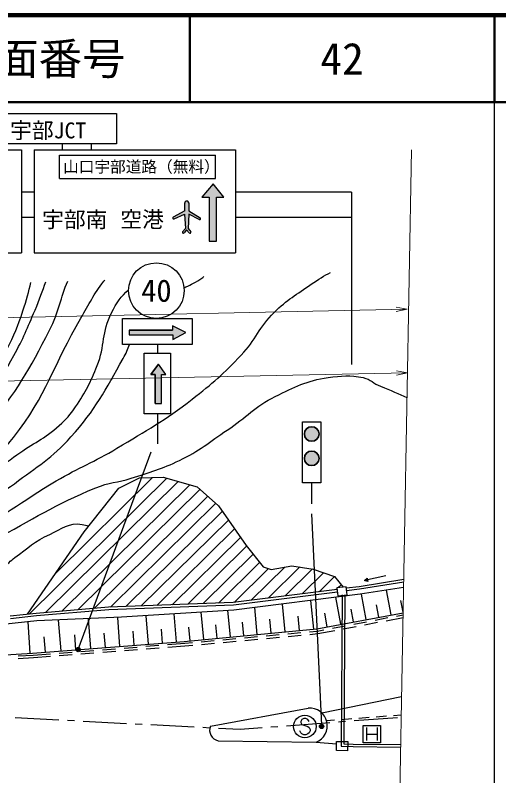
# Model space of a CAD drawing. Units: millimetres, scale not verified. Extents: x 40000 to 680000, y 20000 to 380000.
# Drawn here: x 523937 to 579500, y 292577 to 380000 of the extents above; entities that cross this region are included whole.
import ezdxf
from ezdxf.enums import TextEntityAlignment as Align

# ---------------------------------------------------------------- set-up
doc = ezdxf.new("R2010")
doc.units = ezdxf.units.MM
doc.header["$LTSCALE"] = 1000
doc.header["$PDMODE"] = 32
doc.header["$PDSIZE"] = 500
for name, color, linetype, lineweight in [('M-BGD', 7, 'Continuous', 25), ('M-BGD-HTXT', 7, 'Continuous', 13), ('M-BMK-ROW', 30, 'Continuous', 25), ('M-STR-HTXT', 7, 'Continuous', 13), ('M-STR-STRC', 7, 'Continuous', 25), ('M-TTL', 2, 'Continuous', 140), ('M-TTL-BAND', 7, 'Continuous', 25), ('M-TTL-LINE', 7, 'Continuous', 50)]:
    doc.layers.add(name, color=color, linetype=linetype, lineweight=lineweight)
doc.layers.add('M-TTL-TXT', color=7, linetype='Continuous')
doc.styles.add('ＭＳ ゴシック', font='')
doc.styles.get('ＭＳ ゴシック').set_extended_font_data('MS Gothic')

msp = doc.modelspace()

# ---------------------------------------------------------------- hatches: boundary and pattern name
at = {"layer": 'M-STR-STRC'}
for points in [[(546225, 354017), (547071, 354017), (547071, 359093), (547917, 359093), (546688, 360614), (545379, 359093), (546225, 359093)], [(544107, 355096), (544107, 355096), (543807, 355502), (543895, 357113), (545074, 356534, 0.42104), (545220, 356571, 0.42104), (545180, 356715), (545180, 356715), (543891, 357505), (543891, 358403, -0.00044), (543891, 358402), (543891, 358402), (543891, 358403), (543891, 358403, -0.00043), (543891, 358402), (543891, 358402), (543891, 358403, -0.00043), (543891, 358402), (543891, 358402), (543891, 358403), (543891, 358403, -0.00043), (543891, 358402), (543891, 358402), (543891, 358403), (543891, 358403, -0.00042), (543891, 358402), (543891, 358402), (543891, 358403, -0.00042), (543891, 358402), (543891, 358402), (543891, 358403), (543891, 358403, -0.00042), (543891, 358402), (543891, 358402), (543891, 358403), (543891, 358403, -0.00041), (543891, 358402), (543891, 358402), (543891, 358403), (543891, 358403, -0.00041), (543891, 358402), (543891, 358402), (543891, 358403), (543891, 358403, -0.00041), (543891, 358402), (543891, 358402), (543891, 358403), (543891, 358403, -0.0004), (543891, 358402), (543891, 358402), (543891, 358403), (543891, 358403, -0.0004), (543891, 358402), (543891, 358402), (543891, 358403), (543891, 358403, -0.0004), (543891, 358402), (543891, 358402), (543891, 358403), (543891, 358403, -0.00039), (543891, 358402), (543891, 358402), (543891, 358403), (543891, 358403, -0.00039), (543891, 358402), (543891, 358402), (543891, 358403, -0.00039), (543891, 358402), (543891, 358402), (543891, 358403), (543891, 358403, -0.00039), (543891, 358402), (543891, 358402), (543891, 358403), (543891, 358403, -0.00038), (543891, 358402), (543891, 358402), (543891, 358403), (543891, 358403, -0.00038), (543891, 358402), (543891, 358402), (543891, 358403), (543891, 358403, -0.00038), (543891, 358402), (543891, 358402), (543891, 358403), (543891, 358403, -0.00037), (543891, 358402), (543891, 358402), (543891, 358403, -0.00037), (543891, 358402), (543891, 358402), (543891, 358403), (543891, 358403, -0.00037), (543891, 358402), (543891, 358402), (543891, 358403), (543891, 358403, -0.00037), (543891, 358402), (543891, 358402), (543891, 358403), (543891, 358403, -0.00036), (543891, 358402), (543891, 358402), (543891, 358403, -0.00036), (543891, 358402), (543891, 358402), (543891, 358403), (543891, 358403, -0.00036), (543891, 358402), (543891, 358402), (543891, 358403), (543891, 358403, -0.00036), (543891, 358402), (543891, 358402), (543891, 358403, -0.00035), (543891, 358402), (543891, 358402), (543891, 358403), (543891, 358403, -0.00035), (543891, 358402), (543891, 358402), (543891, 358403), (543891, 358403, -0.00035), (543891, 358402), (543891, 358402), (543891, 358403), (543891, 358403, -0.00035), (543891, 358402), (543891, 358402), (543891, 358403), (543891, 358403, -0.00034), (543891, 358402), (543891, 358402), (543891, 358403), (543891, 358403, -0.00034), (543891, 358402), (543891, 358402), (543891, 358405), (543891, 358405, 0.99076), (543409, 358405), (543409, 358405), (543409, 358400), (543409, 357502), (542100, 356775), (542100, 356775, 0.42104), (542054, 356632, 0.42104), (542198, 356589), (542198, 356589), (543400, 357118), (543485, 355502), (543176, 355096, 0.96636), (543348, 354986), (543348, 354986), (543630, 355345)], [(542033, 343243), (542033, 342743), (543524, 343523), (542024, 344302), (542024, 343802), (537024, 343802), (537024, 343243)], [(540758, 335352), (540758, 338697), (541236, 338697), (540383, 339884), (539531, 338697), (540009, 338697), (540009, 335352)], [(558845, 331864, 1), (557165, 331864, 1)], [(558845, 329064, 1), (557165, 329064, 0.41421), (558005, 328224, 0.41421)]]:
    msp.add_hatch(color=256, dxfattribs=at).paths.add_polyline_path(points)

# ---------------------------------------------------------------- linework, layer by layer
at = {"layer": 'M-BGD'}
for p, q in [((541351, 326791), (525524, 311160)), ((542678, 326415), (527410, 311336)), ((539725, 326872), (528624, 315908)), ((544005, 326039), (529278, 311494)), ((545177, 325510), (531147, 311653)), ((546075, 324711), (533016, 311812)), ((546973, 323911), (534873, 311960)), ((547742, 322983), (536649, 312028)), ((548432, 321978), (538425, 312095)), ((549122, 320973), (540201, 312162)), ((549812, 319968), (541977, 312230)), ((550506, 318967), (543753, 312297)), ((551258, 318023), (545528, 312364)), ((552010, 317079), (547304, 312432)), ((554914, 316574), (551045, 312753)), ((556633, 316585), (553002, 312999)), ((553012, 316382), (549089, 312508)), ((558101, 316349), (554958, 313244)), ((559370, 315916), (556914, 313490)), ((560624, 315467), (558871, 313735)), ((566503, 315562), (564064, 315010)), ((564064, 315010), (564389, 315275)), ((564472, 314910), (564064, 315010)), ((564389, 315275), (564472, 314910)), ((560912, 314065), (560827, 313981)), ((561387, 314534), (561051, 314203)), ((567128, 311064), (566598, 313922)), ((561337, 309989), (560762, 313090)), ((564271, 310534), (563726, 313467)), ((554944, 309132), (554640, 312322)), ((558232, 309445), (557918, 312733)), ((565699, 310799), (565434, 312228)), ((568510, 311377), (568262, 312714)), ((545613, 308242), (545314, 311383)), ((548659, 308532), (548368, 311578)), ((551754, 308827), (551459, 311923)), ((559787, 309702), (559499, 311252)), ((562804, 310261), (562532, 311728)), ((529199, 306925), (528923, 310483)), ((532640, 307193), (532373, 310634)), ((535969, 307452), (535710, 310780)), ((539242, 307707), (538988, 310980)), ((542471, 307958), (542219, 311186)), ((553349, 308980), (553197, 310575)), ((556588, 309289), (556431, 310933)), ((565296, 310472), (566769, 310752)), ((566542, 310404), (568499, 310775)), ((567752, 310939), (568505, 311082)), ((525642, 306653), (525418, 310268)), ((544043, 308092), (543893, 309663)), ((547136, 308387), (546991, 309910)), ((550206, 308680), (550059, 310227)), ((560383, 309540), (561857, 309819)), ((561630, 309471), (563103, 309751)), ((562839, 310006), (564313, 310286)), ((564086, 309937), (565559, 310217)), ((530920, 307059), (530786, 308780)), ((534305, 307322), (534175, 308987)), ((537606, 307579), (537478, 309216)), ((540856, 307832), (540731, 309446)), ((552773, 308667), (554267, 308805)), ((555263, 308897), (556756, 309035)), ((555296, 308599), (556790, 308737)), ((557752, 309127), (558648, 309210)), ((557786, 308829), (558690, 308913)), ((558648, 309210), (559401, 309353)), ((558690, 308913), (560647, 309284)), ((527421, 306787), (527282, 308566)), ((541440, 307650), (543414, 307802)), ((543414, 307802), (544309, 307885)), ((545305, 307977), (546799, 308115)), ((545339, 307679), (546832, 307817)), ((547795, 308207), (549288, 308345)), ((547828, 307909), (549322, 308047)), ((550284, 308437), (551778, 308575)), ((550318, 308139), (551811, 308277)), ((552807, 308369), (554301, 308507)), ((531470, 306879), (532966, 306995)), ((533963, 307072), (535458, 307187)), ((533986, 306773), (535481, 306888)), ((536455, 307264), (537951, 307380)), ((536478, 306965), (537974, 307081)), ((538948, 307457), (540443, 307573)), ((538971, 307158), (540466, 307273)), ((541463, 307351), (543439, 307503)), ((543439, 307503), (544343, 307587)), ((524277, 306351), (526007, 306457)), ((524293, 306051), (526028, 306158)), ((526007, 306457), (527980, 306610)), ((526028, 306158), (528003, 306311)), ((528977, 306687), (530473, 306802)), ((529000, 306388), (530496, 306503)), ((531493, 306580), (532989, 306696)), ((559164, 299796), (568338, 301686)), ((546372, 298263), (557613, 300346)), ((559705, 298931), (560612, 299000)), ((561410, 299061), (562607, 299152)), ((563404, 299213), (564601, 299304)), ((565398, 299365), (566595, 299456)), ((567393, 299517), (568300, 299586)), ((563911, 296376), (563911, 298376)), ((563911, 298376), (565911, 298376)), ((564286, 298126), (564286, 296626)), ((565536, 298126), (565536, 296626)), ((565911, 298376), (565911, 296376)), ((564286, 297376), (565536, 297376)), ((547244, 296608), (558500, 296430)), ((558500, 296430), (560863, 296260)), ((565911, 296376), (563911, 296376))]:
    msp.add_line(p, q, dxfattribs=at)
for points in [[(525346, 311141), (531862, 320618), (535855, 325644), (538230, 326826), (540936, 326909), (544854, 325799), (547312, 323609), (550457, 319029), (552408, 316580), (553339, 316274), (555733, 316729), (558155, 316340), (560611, 315482), (561606, 314268)], [(568577, 315121), (563459, 314311), (561983, 314126)], [(568571, 314817), (563501, 314014), (562018, 313828)], [(568561, 314232), (563582, 313444), (549065, 311622), (536163, 310800), (526431, 310373), (519628, 309668), (497716, 307726), (494156, 305109)], [(560921, 313993), (548994, 312496), (534661, 311952), (526349, 311245), (523362, 310935)], [(560956, 313695), (549018, 312196), (534679, 311653), (526377, 310947), (523386, 310636)], [(561513, 313361), (561402, 295964), (562753, 295926), (568234, 295883)], [(561813, 313359), (561704, 296256), (562759, 296226), (568240, 296183)], [(494156, 305109), (504087, 305321), (525939, 306672), (543364, 308027), (558591, 309480), (568509, 311320)]]:
    msp.add_lwpolyline(points, dxfattribs=at)
for points in [[(561007, 313264), (562070, 313389), (561962, 314310), (560898, 314185)], [(560869, 296537), (562138, 296511), (562116, 295448), (560847, 295474)]]:
    msp.add_lwpolyline(points, close=True, dxfattribs=at)
for centre, radius, start, end in [((557769, 298323), 2029, 291.12301, 94.40704), ((547490, 297795), 1212, 157.26867, 258.28407)]:
    msp.add_arc(centre, radius, start, end, dxfattribs=at)
for points, knots in [([(492071, 306241), (492468, 307422), (492583, 307762), (492982, 308708), (493382, 309657), (493613, 310190), (494116, 311088), (494746, 312211), (495070, 312880), (495923, 313844), (496716, 314740), (497262, 315185), (498309, 315762), (499387, 316356), (500081, 316560), (501292, 316781), (502588, 317018), (503354, 317011), (504664, 316865), (505850, 316732), (506451, 316264), (507642, 316177), (508474, 316117), (508952, 316167), (509776, 316301), (511020, 316504), (511694, 316760), (512880, 317189), (515109, 317996), (516220, 318785), (518282, 319953), (522442, 322309), (524533, 324026), (528642, 326467), (531306, 328050), (532980, 328617), (535630, 330223), (539077, 332312), (541078, 333403), (544271, 335863), (546614, 337669), (547865, 338782), (549904, 340926), (551575, 342683), (551961, 344145), (553691, 345845), (555184, 347311), (556245, 347883), (557961, 349080), (558778, 349649), (559471, 350053), (560152, 350434)], [0, 0, 0, 0, 1, 1, 1, 2, 2, 2, 3, 3, 3, 4, 4, 4, 5, 5, 5, 6, 6, 6, 7, 7, 7, 8, 8, 8, 9, 9, 9, 10, 10, 10, 11, 11, 11, 12, 12, 12, 13, 13, 13, 14, 14, 14, 15, 15, 15, 16, 16, 16, 17, 17, 17, 17]), ([(543338, 348672), (543907, 348925), (544489, 349191), (545148, 349625), (545316, 349735), (545475, 349843), (545626, 349949)], [0, 0, 0, 0, 1, 1, 1, 2, 2, 2, 2]), ([(477763, 315610), (477900, 316741), (478045, 317221), (478446, 318178), (479153, 319866), (480163, 320481), (481494, 321737), (483330, 323470), (484416, 324418), (486561, 325748), (488388, 326881), (489477, 327432), (491475, 328226), (492178, 328506), (492635, 328469), (493346, 328729), (494830, 329272), (495710, 329521), (497045, 330367), (498809, 331484), (499504, 332503), (501135, 333806), (501692, 334251), (501904, 334705), (502585, 334916), (502919, 335019), (503148, 334964), (503478, 334847), (504812, 334377), (504862, 333126), (505816, 332082), (506337, 331511), (506519, 331051), (507178, 330648), (507933, 330187), (508392, 329906), (509266, 329769), (509854, 329677), (510206, 329627), (510791, 329742), (512540, 330086), (513475, 330593), (514987, 331539), (517185, 332913), (518027, 334244), (519626, 336283), (521134, 338206), (521845, 339403), (522960, 341577), (523819, 343249), (524223, 344233), (524828, 346013), (525255, 347272), (525490, 348278), (525744, 349286)], [0, 0, 0, 0, 1, 1, 1, 2, 2, 2, 3, 3, 3, 4, 4, 4, 5, 5, 5, 6, 6, 6, 7, 7, 7, 8, 8, 8, 9, 9, 9, 10, 10, 10, 11, 11, 11, 12, 12, 12, 13, 13, 13, 14, 14, 14, 15, 15, 15, 16, 16, 16, 17, 17, 17, 18, 18, 18, 18]), ([(479827, 315048), (481965, 318644), (482765, 320480), (485875, 322658), (487854, 324043), (489293, 324255), (491404, 325430), (494303, 327043), (495691, 328402), (498738, 329716), (499932, 330231), (500690, 330486), (501990, 330436), (503991, 330359), (504585, 328622), (506467, 327937), (507910, 327411), (508798, 327004), (510324, 327174), (511397, 327293), (512005, 327544), (512928, 328105), (515364, 329585), (516420, 330898), (518316, 333025), (520799, 335810), (521941, 337615), (523768, 340868), (524873, 342837), (525327, 344029), (526217, 346104), (526751, 347348), (527074, 348347), (527439, 349342)], [0, 0, 0, 0, 1, 1, 1, 2, 2, 2, 3, 3, 3, 4, 4, 4, 5, 5, 5, 6, 6, 6, 7, 7, 7, 8, 8, 8, 9, 9, 9, 10, 10, 10, 11, 11, 11, 11]), ([(483245, 312171), (484873, 314547), (485282, 315142), (486583, 317050), (487593, 318530), (487870, 319605), (489166, 320842), (490456, 322074), (491482, 322386), (492935, 323420), (494178, 324304), (494705, 325075), (496079, 325735), (497662, 326496), (498707, 326985), (500452, 326782), (502123, 326589), (503000, 326060), (504484, 325269), (505010, 324989), (505128, 324538), (505688, 324333), (506673, 323972), (507324, 324005), (508366, 324127), (510323, 324356), (511374, 324950), (513068, 325957), (514695, 326925), (515485, 327661), (516938, 328875), (518581, 330247), (519548, 331007), (520876, 332685), (524063, 336711), (525557, 339229), (527891, 343802), (528975, 345927), (529143, 347557), (529980, 349427)], [0, 0, 0, 0, 1, 1, 1, 2, 2, 2, 3, 3, 3, 4, 4, 4, 5, 5, 5, 6, 6, 6, 7, 7, 7, 8, 8, 8, 9, 9, 9, 10, 10, 10, 11, 11, 11, 12, 12, 12, 13, 13, 13, 13]), ([(485077, 310925), (486455, 313671), (486923, 314728), (488672, 316750), (490123, 318426), (491027, 319335), (492863, 320576), (495455, 322328), (497156, 323420), (500279, 323599), (502377, 323719), (503152, 321771), (505237, 321512), (507741, 321201), (509250, 321262), (511681, 321933), (513622, 322468), (514401, 323510), (516073, 324631), (516700, 325051), (517067, 325269), (517650, 325749), (520171, 327827), (521718, 328915), (523747, 331477), (527562, 336295), (528365, 339882), (531480, 345179), (532469, 346859), (532922, 347877), (534122, 349412), (534164, 349465), (534206, 349518), (534247, 349569)], [0, 0, 0, 0, 1, 1, 1, 2, 2, 2, 3, 3, 3, 4, 4, 4, 5, 5, 5, 6, 6, 6, 7, 7, 7, 8, 8, 8, 9, 9, 9, 10, 10, 10, 11, 11, 11, 11]), ([(487912, 308960), (488388, 310223), (488508, 310544), (488884, 311561), (489353, 312828), (489350, 313666), (490068, 314811), (491016, 316325), (491856, 316988), (493281, 318066), (494343, 318869), (495076, 319173), (496357, 319536), (498023, 320008), (499049, 319874), (500780, 319825), (502410, 319779), (503258, 319061), (504889, 319078), (507834, 319109), (509559, 319444), (512278, 320576), (515153, 321773), (516203, 323439), (518694, 325310), (520832, 326916), (521961, 327909), (524132, 329472), (526004, 330820), (527287, 331275), (528988, 332834), (529813, 333591), (530258, 334056), (530877, 334988), (532032, 336726), (532593, 337778), (533360, 339718), (534263, 342002), (533879, 343601), (534994, 345789), (535588, 346956), (536075, 347678), (536953, 348451)], [0, 0, 0, 0, 1, 1, 1, 2, 2, 2, 3, 3, 3, 4, 4, 4, 5, 5, 5, 6, 6, 6, 7, 7, 7, 8, 8, 8, 9, 9, 9, 10, 10, 10, 11, 11, 11, 12, 12, 12, 13, 13, 13, 14, 14, 14, 14]), ([(489525, 307900), (490520, 308993), (490821, 309375), (491538, 310405), (492589, 311913), (492789, 312991), (493733, 314570), (494383, 315656), (494584, 316452), (495582, 317231), (496594, 318023), (497467, 318017), (498747, 318132), (499968, 318242), (500644, 317886), (501858, 317711), (503446, 317482), (504318, 317223), (505917, 317083), (507141, 316975), (507836, 316948), (509062, 317032), (509867, 317087), (510337, 317079), (511108, 317315), (512695, 317802), (513516, 318314), (514904, 319225), (517294, 320794), (518242, 322188), (520498, 323945), (521733, 324906), (522587, 325217), (523841, 326153), (526480, 328125), (528138, 329078), (530342, 331527), (533174, 334674), (534258, 336868), (536351, 340548), (536677, 341120), (536890, 341643), (537078, 342144)], [0, 0, 0, 0, 1, 1, 1, 2, 2, 2, 3, 3, 3, 4, 4, 4, 5, 5, 5, 6, 6, 6, 7, 7, 7, 8, 8, 8, 9, 9, 9, 10, 10, 10, 11, 11, 11, 12, 12, 12, 13, 13, 13, 14, 14, 14, 14]), ([(495360, 306849), (496326, 309417), (496721, 311361), (499094, 312609), (500390, 313290), (501269, 313338), (502709, 313606), (503925, 313833), (504630, 313799), (505859, 313939), (507729, 314151), (508777, 314271), (510644, 314505), (511431, 314604), (511910, 314500), (512657, 314764), (516370, 316076), (517999, 317801), (521474, 319654), (526017, 322077), (528434, 323729), (533198, 325681), (534716, 326303), (535693, 326264), (537251, 326776), (539458, 327501), (540738, 327824), (542832, 328830), (545114, 329925), (546190, 330909), (548296, 332315), (550487, 333778), (551465, 335007), (553825, 336179), (556076, 337298), (557397, 337990), (559885, 338345), (561446, 338568), (562379, 338667), (563922, 338343), (564776, 338164), (565102, 337647), (565921, 337347), (567093, 336917), (568023, 336438), (568949, 336056)], [0, 0, 0, 0, 1, 1, 1, 2, 2, 2, 3, 3, 3, 4, 4, 4, 5, 5, 5, 6, 6, 6, 7, 7, 7, 8, 8, 8, 9, 9, 9, 10, 10, 10, 11, 11, 11, 12, 12, 12, 13, 13, 13, 14, 14, 14, 15, 15, 15, 15]), ([(500196, 308712), (501683, 309923), (502350, 310517), (504019, 311027), (505486, 311475), (506405, 311224), (507928, 311409), (510341, 311704), (511771, 311577), (514086, 312319), (516963, 313242), (518482, 314073), (521107, 315570), (521703, 315910), (522014, 316142), (522565, 316553), (523104, 316956), (523351, 317250), (523889, 317655), (525394, 318787), (526192, 319538), (527902, 320328), (529285, 320967), (530137, 321744), (531634, 321460), (531928, 321404), (532084, 321395), (532373, 321260)], [0, 0, 0, 0, 1, 1, 1, 2, 2, 2, 3, 3, 3, 4, 4, 4, 5, 5, 5, 6, 6, 6, 7, 7, 7, 8, 8, 8, 9, 9, 9, 9])]:
    msp.add_open_spline(points, degree=3, knots=knots, dxfattribs=at)
msp.add_open_spline([(538816, 345432), (538817, 345434), (538819, 345436), (538821, 345438)], degree=3, dxfattribs=at)
at = {"layer": 'M-BGD-HTXT'}
msp.add_line((566644, 206451), (569455, 364519), dxfattribs=at)
at = {"layer": 'M-BMK-ROW'}
for p, q in [((523941, 299267), (528934, 299009)), ((562869, 298916), (567854, 299294)), ((529933, 298957), (530732, 298916)), ((531730, 298864), (536724, 298605)), ((537722, 298553), (538521, 298512)), ((539520, 298460), (544513, 298201)), ((545512, 298150), (546311, 298108)), ((549803, 297927), (552299, 298116)), ((553296, 298192), (554094, 298252)), ((555091, 298327), (560077, 298705)), ((561074, 298780), (561872, 298841)), ((547309, 298056), (549803, 297927))]:
    msp.add_line(p, q, dxfattribs=at)
at = {"layer": 'M-STR-HTXT'}
for p, q in [((568960, 346210), (452148, 343773)), ((568960, 346210), (567705, 346434)), ((568960, 346210), (567715, 345934)), ((568999, 338903), (69026, 328473)), ((568999, 338903), (567745, 339127)), ((568999, 338903), (567755, 338627))]:
    msp.add_line(p, q, dxfattribs=at)
at = {"layer": 'M-STR-STRC'}
for p, q in [((514377, 368714), (535556, 368714)), ((535556, 368714), (535556, 365214)), ((535556, 365214), (514377, 365214)), ((529333, 365214), (529333, 364509)), ((532646, 365214), (532646, 364509)), ((501533, 364509), (524678, 364509)), ((524678, 364509), (524678, 352699)), ((526115, 364509), (549260, 364509)), ((526115, 364509), (526115, 352699)), ((529040, 363903), (546935, 363903)), ((529040, 361234), (529040, 363903)), ((546935, 361234), (546935, 363903)), ((549260, 364509), (549260, 352699)), ((529040, 361234), (546935, 361234)), ((546688, 360614), (545379, 359093)), ((547917, 359093), (546688, 360614)), ((526115, 359657), (524678, 359657)), ((562588, 359657), (549260, 359657)), ((562588, 359657), (562588, 339837)), ((545379, 359093), (546225, 359093)), ((546225, 359093), (546225, 354017)), ((547071, 354017), (547071, 359093)), ((547071, 359093), (547917, 359093)), ((543409, 357502), (543409, 358426)), ((543891, 358428), (543891, 357505)), ((526115, 356751), (524678, 356751)), ((543409, 357502), (542100, 356775)), ((542198, 356589), (543400, 357118)), ((543400, 357118), (543485, 355502)), ((543895, 357113), (543807, 355502)), ((543891, 357505), (545180, 356715)), ((545074, 356534), (543895, 357113)), ((562588, 356751), (549260, 356751)), ((543485, 355502), (543176, 355096)), ((543630, 355345), (543348, 354986)), ((543630, 355345), (543927, 354990)), ((543807, 355502), (544107, 355096)), ((546225, 354017), (547071, 354017)), ((501533, 352699), (524678, 352699)), ((526115, 352699), (549260, 352699)), ((536271, 345144), (544271, 345144)), ((536271, 342144), (536271, 345144)), ((544271, 345144), (544271, 342144)), ((537024, 343802), (542024, 343802)), ((537024, 343243), (542033, 343243)), ((544271, 342144), (536271, 342144)), ((540271, 342144), (540271, 341163)), ((538771, 334163), (538771, 341163)), ((538771, 341163), (541771, 341163)), ((541771, 341163), (541771, 334163)), ((539531, 338697), (540383, 339884)), ((541236, 338697), (540383, 339884)), ((540009, 338697), (539531, 338697)), ((540009, 335352), (540009, 338697)), ((540758, 335352), (540758, 338697)), ((540758, 338697), (541236, 338697)), ((540009, 335352), (540758, 335352)), ((541771, 334163), (538771, 334163)), ((540271, 334163), (540271, 330715)), ((540271, 334163), (540271, 331021)), ((556956, 333269), (559056, 333269)), ((556956, 326269), (556956, 333269)), ((559056, 333269), (559056, 326269)), ((531177, 307079), (539556, 329820)), ((559056, 326269), (556956, 326269)), ((557982, 326269), (557982, 323855)), ((559153, 298404), (558036, 322678)), ((556869, 299063), (556751, 298826)), ((557106, 299181), (556869, 299063)), ((557342, 299181), (557106, 299181)), ((557578, 299063), (557342, 299181)), ((557696, 298826), (557578, 299063)), ((556751, 298826), (556751, 298708)), ((556751, 298708), (556869, 298472)), ((556869, 298472), (557578, 298235)), ((557578, 298235), (557696, 298117)), ((557696, 298117), (557815, 297881)), ((556751, 297526), (556633, 297763)), ((556869, 297408), (556751, 297526)), ((557106, 297290), (556869, 297408)), ((557342, 297290), (557106, 297290)), ((557578, 297408), (557342, 297290)), ((557696, 297526), (557578, 297408)), ((557815, 297763), (557696, 297526)), ((557815, 297881), (557815, 297763))]:
    msp.add_line(p, q, dxfattribs=at)
for points in [[(542033, 343243), (542033, 342743), (543524, 343523), (542024, 344302), (542024, 343802), (537024, 343802), (537024, 343243)], [(540758, 335352), (540758, 338697), (541236, 338697), (540383, 339884), (539531, 338697), (540009, 338697), (540009, 335352)]]:
    msp.add_lwpolyline(points, close=True, dxfattribs=at)
for points in [[(558845, 331864, 1), (557165, 331864, 1)], [(558845, 329064, 1), (557165, 329064, 0.41421), (558005, 328224, 0.41421)]]:
    msp.add_lwpolyline(points, format="xyb", close=True, dxfattribs=at)
for centre, radius in [((540154, 348342), 3200), ((558005, 331864), 840), ((558005, 329064), 840), ((531177, 307079), 150), ((531177, 307079), 120), ((531177, 307079), 90), ((531177, 307079), 60), ((531177, 307079), 30), ((557224, 298235), 1300), ((559141, 298254), 150), ((559141, 298254), 120), ((559141, 298254), 90), ((559141, 298254), 60), ((559141, 298254), 30), ((559141, 298254), 20)]:
    msp.add_circle(centre, radius, dxfattribs=at)
for centre, radius, start, end in [((543650, 358403), 241, 359.89987, 180.56358), ((542147, 356681), 105, 116.42571, 299.09138), ((545129, 356623), 105, 238.4423, 61.10797), ((543264, 355044), 102, 148.76951, 325.53331), ((544014, 355047), 104, 213.12861, 27.70682)]:
    msp.add_arc(centre, radius, start, end, dxfattribs=at)
for p in [(531177, 307079), (559141, 298254)]:
    msp.add_point(p, dxfattribs=at)
at = {"layer": 'M-TTL'}
msp.add_line((680000, 380000), (40000, 380000), dxfattribs=at)
at = {"layer": 'M-TTL-BAND'}
msp.add_line((579000, 20000), (579000, 370000), dxfattribs=at)
at = {"layer": 'M-TTL-LINE'}
for p, q in [((543997, 380000), (543997, 370000)), ((579000, 380000), (579000, 370000)), ((40000, 370000), (680000, 370000))]:
    msp.add_line(p, q, dxfattribs=at)

# ---------------------------------------------------------------- texts
at = {"layer": 'M-STR-STRC', "style": 'ＭＳ ゴシック'}
for s, height, p in [('宇部JCT', 1833, (527723, 366757)), ('山口宇部道路（無料）', 1320, (538434, 362587)), ('宇部南', 1833, (530783, 356516)), ('空港', 1833, (538517, 356541)), ('40', 2566, (540160, 348342))]:
    msp.add_text(s, height=height, dxfattribs=at).set_placement(p, align=Align.MIDDLE_CENTER)
at = {"layer": 'M-TTL-TXT', "style": 'ＭＳ ゴシック'}
for s, p in [('図面番号', (526622, 375000)), ('42', (561497, 375000))]:
    msp.add_text(s, height=3666, dxfattribs=at).set_placement(p, align=Align.MIDDLE_CENTER)

doc.saveas('drawing.dxf')
